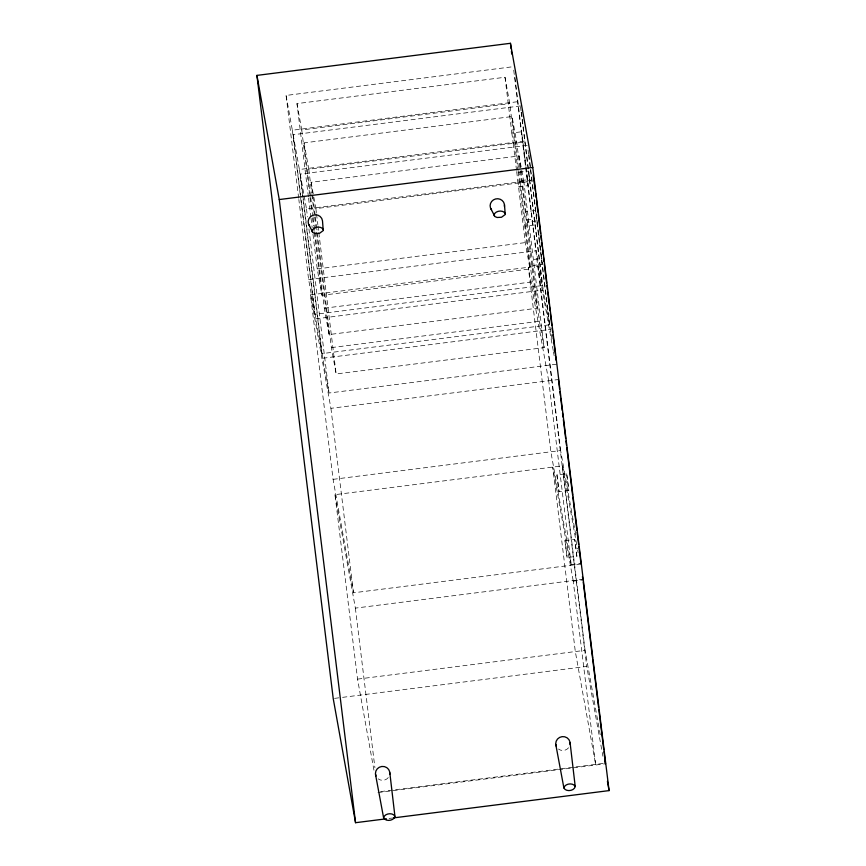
<?xml version="1.0" encoding="UTF-8"?>
<svg xmlns="http://www.w3.org/2000/svg" width="866" height="866" viewBox="0 0 866 866"><rect width="100%" height="100%" fill="white"/><g stroke="black" fill="none" stroke-linecap="round" stroke-linejoin="round"><path stroke-width="0.65" stroke-dasharray="4.33 3.25" d="M556.935 474.947L559.046 491.769L568.8 490.535L567.966 482.925L566.689 473.713L556.935 474.947L559.068 491.693M566.667 473.789L568.8 490.535M298.662 198.184L286.083 95.444L513.614 66.639M308.415 196.939L296.984 103.606L505.008 77.269L509.749 103.628L517.911 170.288M286.083 95.444L292.351 130.225L519.871 101.419M296.984 103.606L301.736 129.965L509.749 103.628M300.827 197.426L293.152 134.717L520.672 105.912M310.58 196.214L304.053 142.879L512.077 116.542L516.818 142.89L537.061 308.231L329.037 334.568L324.295 308.209L314.834 230.876M505.008 77.269L511.838 133.007L521.581 131.773L525.943 166.337M293.152 134.717L299.409 169.498L526.939 140.693M304.053 142.879L308.794 169.227L516.818 142.89M511.838 133.007L513.235 143.42L522.988 142.186M556.567 364.207L329.048 393.012L322.78 358.232L300.242 174.109L527.762 145.304M315.224 215.602L311.143 182.271L519.167 155.934L521.538 169.108M518.896 172.28L528.65 171.046L530.057 181.449L520.304 182.683L512.077 116.542M312.983 234.275L317.227 268.936L321.968 295.295L529.992 268.958L525.251 242.61L517.836 180.994L527.589 179.76L526.117 167.679M304.183 196.008L306.499 208.89L534.019 180.085M311.143 182.271L315.884 208.619L523.908 182.282L544.151 347.623L336.127 373.96L331.386 347.602L316.859 228.938M518.431 186.872L528.184 185.638L527.589 179.76M519.167 155.934L525.987 211.672L535.74 210.438L537.97 227.552M525.489 226.134L524.904 220.267L534.658 219.033L535.242 224.9L525.489 226.134L532.319 281.872L537.061 308.231M525.987 211.672L527.394 222.086L537.147 220.852M317.227 268.936L525.251 242.61M308.632 279.566L536.151 250.761L542.408 285.542L314.888 314.347L308.632 279.566L298.835 199.516M544.151 347.623L539.41 321.264L531.995 259.659L541.748 258.425L538.132 228.895M532.579 265.526L542.332 264.292L541.748 258.425M581.021 563.993L353.501 592.799L333.085 479.353L310.504 294.884L538.024 266.079L553.222 350.503M324.295 308.209L532.319 281.872M315.7 318.84L543.22 290.034L549.477 324.815L321.957 353.62L315.7 318.84L301 198.758M331.386 347.602L539.41 321.264M322.78 358.232L550.311 329.426L551.003 333.291M310.504 294.884L330.92 408.33L558.44 379.525M333.085 479.353L560.616 450.547L575.803 534.971M373.928 770.145L357.55 679.128L334.969 494.67L562.489 465.865L577.438 548.968M564.968 540.676L574.721 539.442L575.836 547.236L576.875 556.297L567.122 557.531L564.968 540.676L567.122 557.531M571.192 564.6L580.945 563.365M334.969 494.67L355.374 608.116L582.905 579.311M573.227 581.162L582.98 579.928M357.55 679.128L585.07 650.323L600.733 737.388M334.557 698.364L341.258 697.52M342.6 697.347L586.737 666.441L602.898 756.256M380.564 791.611L604.067 763.314M377.966 792.574L605.486 763.769M389.094 818.457L391.768 818.11M576.875 556.297L574.721 539.442M521.776 170.429L523.908 182.282M551.231 334.579L552.162 339.732M553.461 351.823L554.164 355.785M577.676 550.289L578.152 552.919M300.242 174.109L303.955 194.72M528.899 154.613L530.544 167.982M530.706 169.325L550.311 329.426M528.076 150.035L528.563 154.029M528.725 155.371L530.36 168.708M530.522 170.039L549.477 324.815M521.494 112.558L522.144 117.917M522.306 119.205L543.22 290.034M520.52 106.756L521.007 110.761M521.18 112.093L542.408 285.542M514.913 77.28L536.151 250.761M538.024 266.079L560.616 450.547M562.489 465.865L585.07 650.323M513.733 70.157L586.737 666.441M527.394 222.086L531.995 259.659M520.304 182.683L524.904 220.267M518.074 171.62L529.992 268.958M513.235 143.42L516.526 170.256M516.688 171.598L517.836 180.994M315.884 208.619L316.371 212.625M316.534 213.956L317.844 224.619M318.006 225.961L318.656 231.287M318.818 232.618L336.127 373.96M315.386 216.933L316.696 227.606M308.794 169.227L311.738 193.226M311.901 194.558L329.037 334.568M310.742 197.545L313.037 216.208M313.2 217.539L314.661 229.544M301.736 129.965L311.857 212.625M312.507 217.961L313.481 225.961M313.644 227.293L314.142 231.298M314.304 232.629L321.968 295.295M308.577 198.271L310.862 216.944M311.024 218.275L312.171 227.606M306.499 208.89L307.484 216.89M308.945 228.905L329.048 393.012M330.92 408.33L353.501 592.799M355.374 608.116L374.924 767.796M299.409 169.498L321.957 353.62M292.351 130.225L300.513 196.939M300.675 198.271L314.888 314.347M568.583 747.78A7.209 6.939 -10.2 0 1 558.473 749.058M388.293 777.592A7.209 6.939 -10.2 0 1 378.182 778.88M548.687 380.759L528.282 267.313L550.863 451.781L571.279 565.227L548.687 380.759M573.151 580.545L552.735 467.099L575.316 651.557L595.732 765.003L573.151 580.545"/><path stroke-width="1.3" d="M309.573 225.95A7.209 6.939 -10.2 0 1 312.68 215.298A7.209 6.939 -10.2 0 1 322.498 220.819L323.256 230.562L319.532 233.3L315.192 233.539L312.972 232.64L308.664 224.381M383.595 817.785C384.472 813.261 392.969 812.167 394.928 816.357C394.062 820.881 385.554 821.975 383.595 817.785L375.487 774.269M504.477 204.777L505.235 214.519L501.501 217.258L497.171 217.485L494.951 216.597L490.632 208.338M563.896 787.973C564.762 783.438 573.26 782.344 575.219 786.534C574.353 791.059 565.844 792.152 563.896 787.973L555.777 744.446M386.409 818.792L355.558 822.7L333.215 698.537L256.921 75.396L510.442 43.3L532.785 167.463L609.079 790.604L393.11 817.948M256.921 75.396L279.263 199.559L532.785 167.463M505.333 213.675C503.373 209.485 494.865 210.579 493.999 215.104L494.291 215.905M323.354 229.717C321.394 225.528 312.886 226.621 312.02 231.146L312.312 231.947M533.099 174.932L535.329 190.758M580.545 561.352L581.021 563.993L578.899 546.608M582.428 576.669L582.98 579.928M605.009 761.127L605.486 763.769L604.003 751.688M607.412 781.359L609.079 790.604M535.653 193.432L536.141 197.426M536.476 200.1L537.938 212.105M538.273 214.779L540.557 233.452M540.882 236.126L541.369 240.12M541.705 242.794L542.192 246.799M542.517 249.462L543.166 254.799M543.502 257.473L543.989 261.478M544.313 264.141L546.598 282.825M546.922 285.488L547.42 289.493M547.745 292.156L549.217 304.172M549.542 306.835L550.029 310.84M550.354 313.503L551.826 325.519M552.151 328.182L552.649 332.187M552.973 334.85L555.258 353.534M555.582 356.207L556.069 360.202M558.44 379.525L559.588 388.921M559.912 391.551L560.41 395.632M560.735 398.241L562.218 410.387M562.532 412.941L563.041 417.098M563.355 419.631L565.671 438.564M565.963 441.01L566.494 445.276M566.786 447.7L572.567 494.93M572.837 497.149L576.929 530.577M577.167 532.503L578.65 544.573M583.229 581.995L592.506 657.759M592.755 659.816L598.579 707.414M598.839 709.471L603.764 749.729M510.442 43.3L511.102 48.669M511.427 51.354L511.763 54.038M279.263 199.559L355.558 822.7M570.077 742.638L575.219 786.534M389.787 772.461L394.928 816.357M491.552 209.908A7.209 6.939 -10.2 0 1 495.558 198.964A7.209 6.939 -10.2 0 1 504.456 206.584M556.243 746.2A7.209 6.939 -10.2 0 1 562.088 736.652A7.209 6.939 -10.2 0 1 570.055 744.457M375.952 776.023A7.209 6.939 -10.2 0 1 381.798 766.475A7.209 6.939 -10.2 0 1 389.765 774.28"/></g></svg>
